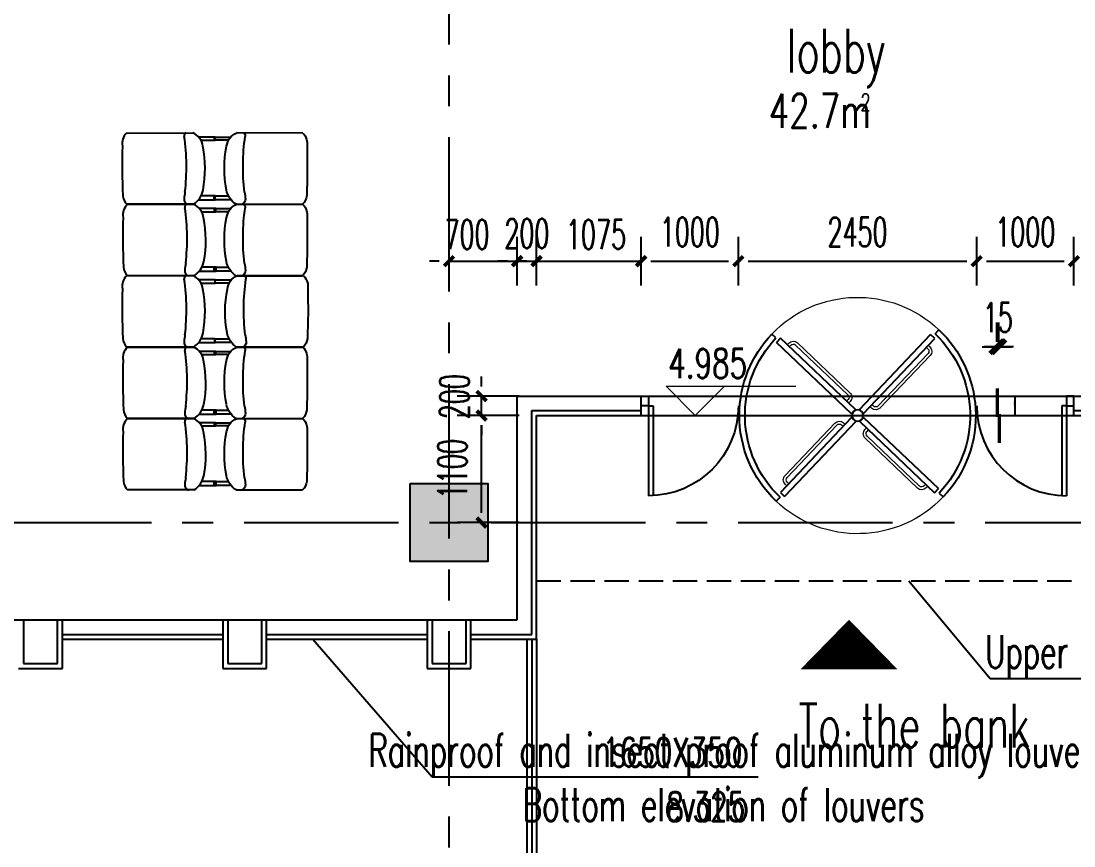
# Model space of a CAD drawing. Extents: x 824790 to 994147, y 4290613 to 4374713.
# Drawn here: x 872710 to 883535, y 4318671 to 4327150 of the extents above; entities that cross this region are included whole.
import ezdxf
from ezdxf.enums import TextEntityAlignment as Align

# ---------------------------------------------------------------- set-up
doc = ezdxf.new("R2010")
doc.units = 0
doc.header["$LTSCALE"] = 1000
doc.header["$MEASUREMENT"] = 0
for name, pattern in [('ACAD_ISO08W100', [36, 24, -3, 6, -3]), ('CENTER', [50.8, 31.75, -6.35, 6.35, -6.35]), ('DASH', [0.35, 0.25, -0.1]), ('DASHED', [0.75, 0.5, -0.25]), ('DOTE', [2.42, 2, -0.2, 0.02, -0.2])]:
    doc.linetypes.add(name, pattern=pattern)
doc.layers.get('0').update_dxf_attribs({"color": 255, "linetype": 'CONTINUOUS'})
for name, color, linetype in [('A-AREA-TEXT', 6, 'CONTINUOUS'), ('A-DIM', 201, 'CONTINUOUS'), ('A-DOTE', 8, 'ACAD_ISO08W100'), ('A-FIN-GRAN', 34, 'CONTINUOUS'), ('A-FUR', 251, 'CONTINUOUS'), ('A-LINE', 254, 'CONTINUOUS'), ('A-NOTE', 150, 'CONTINUOUS'), ('A-TEXT-CN', 31, 'CONTINUOUS'), ('A-WINDOW', 4, 'CONTINUOUS'), ('DIM_ELEV', 3, 'CONTINUOUS'), ('DOTE', 17, 'DOTE'), ('fa-1', 163, 'CONTINUOUS'), ('HATCH-F252', 252, 'CONTINUOUS'), ('PUB_TEXT', 7, 'CONTINUOUS'), ('RB', 7, 'CONTINUOUS'), ('roof', 4, 'CONTINUOUS'), ('S-COLUMN', 1, 'CONTINUOUS'), ('WINDOW', 4, 'CONTINUOUS'), ('交通流线', 40, 'DASHED'), ('柱子', 9, 'CONTINUOUS')]:
    doc.layers.add(name, color=color, linetype=linetype)
doc.layers.add('A_LEVEL', color=135, linetype='CONTINUOUS', lineweight=0)
doc.styles.add('_HZTXT', font='tjromans.shx', dxfattribs={"width": 0.7, "bigfont": 'tjhztxt.shx'})
doc.styles.add('_TCH_DIM', font='SIMPLEX', dxfattribs={"bigfont": 'GBCBIG'})
doc.styles.add('DIM_FONT', font='SIMPLEX.shx', dxfattribs={"width": 0.6, "bigfont": 'GBCBIG.shx'})
doc.styles.add('MEN', font='tjromans.shx', dxfattribs={"width": 0.7, "bigfont": 'tjhztxt.shx'})
doc.styles.add('TONGJI-FONT', font='simplex.shx')
doc.dimstyles.new('DIMN', dxfattribs={"dimtxt": 300, "dimasz": 100, "dimexe": 250, "dimexo": 300, "dimgap": 150, "dimtad": 1, "dimdec": 0, "dimtxsty": 'DIM_FONT', "dimblk": 'h-_ArchTick', "dimcen": 2.5, "dimclrt": 7, "dimazin": 2, "dimtfac": 1, "dimtdec": 0, "dimtix": 1, "dimtmove": 2, "dimatfit": 3, "dimarcsym": 0})
doc.dimstyles.new('NORMAL', dxfattribs={"dimtxt": 300, "dimasz": 1, "dimexe": 250, "dimexo": 300, "dimgap": 150, "dimtad": 1, "dimdec": 0, "dimtxsty": 'DIM_FONT', "dimblk": '_DIMX', "dimblk1": '_DIMX', "dimblk2": '_DIMX', "dimsah": 1, "dimcen": 1, "dimclrd": 256, "dimclre": 256, "dimclrt": 7, "dimazin": 3, "dimtfac": 1, "dimtdec": 0, "dimtix": 1, "dimtmove": 2, "dimatfit": 3, "dimldrblk": '_DIMX', "dimarcsym": 0})

# ---------------------------------------------------------------- blocks, each defined once
blk = doc.blocks.new('h-wrt')
at = {"layer": 'A-DOTE', "linetype": 'CENTER', "ltscale": 0.05}
for p, q in [((-2563528.9, -1784214.6), (-2563528.9, -1744636.2)), ((-2603736, -1776429), (-2535091.1, -1776429))]:
    blk.add_line(p, q, dxfattribs=at)
blk = doc.blocks.new('h-srgr')
at = {"layer": 'A-LINE', "color": 1}
blk.add_line((576511, 4320795), (576511, 4295286), dxfattribs=at)
at = {"layer": 'fa-1'}
for p, q in [((576561, 4320795), (576561, 4295310)), ((576611, 4320795), (576611, 4295333))]:
    blk.add_line(p, q, dxfattribs=at)
blk = doc.blocks.new('h-fewfwef')
at = {"layer": 'A-FUR'}
for p, q in [((-3088873, -1341988), (-3088873, -1342323)), ((-3088808, -1341988), (-3088873, -1341988)), ((-3088808, -1342279), (-3088808, -1341988)), ((-3087665, -1341983), (-3087665, -1342276)), ((-3087585, -1341983), (-3087665, -1341983)), ((-3087585, -1342328), (-3087585, -1341983)), ((-3088957, -1343809), (-3088962, -1342448)), ((-3087491, -1342433), (-3087491, -1343803))]:
    blk.add_line(p, q, dxfattribs=at)
for centre, radius, start, end in [((-3088647, -1342579), 341, 96.2795, 157.4325), ((-3088222, -1344490), 2297, 79.0014, 101.6279), ((-3087869, -1342676), 449, 32.7536, 79.0014), ((-3088899, -1342540), 82.4, 214.7087, 278.0538), ((-3088258, -1347073), 4496, 83.4336, 98.0538), ((-3087515, -1341501), 1129, 258.3164, 265.4315), ((-3087596, -1342509), 118, 265.4315, 338.5532), ((-3088740, -1343588), 310, 225.6627, 279.4043), ((-3087698, -1343596), 292, 275.5476, 314.9855), ((-3088277, -1328839), 15060, 268.4306, 272.3125)]:
    blk.add_arc(centre, radius, start, end, dxfattribs=at)
blk = doc.blocks.new('h-$DorLib2D$00000023')
for p, q in [((-0.3367, 0.3367), (-0.3536, 0.3536)), ((-0.3409, 0.3409), (-0.3536, 0.3536)), ((-0.3347, 0.3178), (-0.3178, 0.3347)), ((-0.0253, 0.0084), (-0.3347, 0.3178)), ((-0.0084, 0.0253), (-0.3178, 0.3347)), ((-0.0084, 0.0253), (-0.3178, 0.3347)), ((0.0084, 0.0253), (0.3178, 0.3347)), ((0.0253, 0.0084), (0.3347, 0.3178)), ((0.0253, 0.0084), (0.3347, 0.3178)), ((0.3178, 0.3347), (0.3347, 0.3178)), ((0.3367, 0.3367), (0.3536, 0.3536)), ((-0.0084, 0.0253), (-0.0253, 0.0084)), ((0.0253, 0.0084), (0.0084, 0.0253)), ((-0.0253, -0.0084), (-0.3347, -0.3178)), ((-0.0253, -0.0084), (-0.3347, -0.3178)), ((-0.0084, -0.0253), (-0.3178, -0.3347)), ((-0.0253, -0.0084), (-0.0084, -0.0253)), ((0.0084, -0.0253), (0.0253, -0.0084)), ((0.0084, -0.0253), (0.3178, -0.3347)), ((0.0084, -0.0253), (0.3178, -0.3347)), ((0.0253, -0.0084), (0.3347, -0.3178)), ((-0.3367, -0.3367), (-0.3536, -0.3536)), ((-0.3178, -0.3347), (-0.3347, -0.3178)), ((0.3347, -0.3178), (0.3178, -0.3347)), ((0.3367, -0.3367), (0.3536, -0.3536))]:
    blk.add_line(p, q)
at = {"lineweight": 13}
for p, q in [((0.0299, 0.0972), (0.2459, 0.3132)), ((0.2829, 0.3132), (0.2896, 0.3065)), ((-0.3132, 0.2829), (-0.3065, 0.2896)), ((-0.3048, 0.2745), (-0.2981, 0.2812)), ((0.0383, 0.0888), (0.2543, 0.3048)), ((0.2745, 0.3048), (0.2812, 0.2981)), ((-0.0972, 0.0299), (-0.3132, 0.2459)), ((-0.0888, 0.0383), (-0.3048, 0.2543)), ((-0.0686, 0.0383), (-0.0619, 0.045)), ((0.0299, 0.0602), (0.0366, 0.0534)), ((0.0383, 0.0686), (0.045, 0.0619)), ((-0.0602, 0.0299), (-0.0534, 0.0366)), ((0.0602, -0.0299), (0.0534, -0.0366)), ((0.0686, -0.0383), (0.0619, -0.045)), ((0.0888, -0.0383), (0.3048, -0.2543)), ((0.0972, -0.0299), (0.3132, -0.2459)), ((-0.0383, -0.0888), (-0.2543, -0.3048)), ((-0.0383, -0.0686), (-0.045, -0.0619)), ((-0.0299, -0.0602), (-0.0366, -0.0534)), ((-0.0299, -0.0972), (-0.2459, -0.3132)), ((-0.2829, -0.3132), (-0.2896, -0.3065)), ((-0.2745, -0.3048), (-0.2812, -0.2981)), ((0.3048, -0.2745), (0.2981, -0.2812)), ((0.3132, -0.2829), (0.3065, -0.2896))]:
    blk.add_line(p, q, dxfattribs=at)
blk.add_circle((0, 0), 0.0238)
for centre, radius, start, end in [((0, 0), 0.5, 45, 135), ((0.2644, 0.2947), 0.0262, 45, 135), ((-0.2947, 0.2644), 0.0262, 135, 225), ((-0.2947, 0.2644), 0.0143, 135, 225), ((0.2644, 0.2947), 0.0143, 45, 135), ((0.0484, 0.0787), 0.0262, 135, 225), ((0.0484, 0.0787), 0.0143, 135, 225), ((-0.0787, 0.0484), 0.0262, 225, 315), ((-0.0787, 0.0484), 0.0143, 225, 315), ((0.0787, -0.0484), 0.0262, 45, 135), ((0.0787, -0.0484), 0.0143, 45, 135), ((-0.0484, -0.0787), 0.0143, 315, 45), ((-0.0484, -0.0787), 0.0262, 315, 45), ((0.2947, -0.2644), 0.0143, 315, 45), ((0.2947, -0.2644), 0.0262, 315, 45), ((-0.2644, -0.2947), 0.0143, 225, 315), ((0, 0), 0.5, 225, 315), ((-0.2644, -0.2947), 0.0262, 225, 315)]:
    blk.add_arc(centre, radius, start, end, dxfattribs=at)
for radius, start, end in [(0.5, 135, 181.9102), (0.4762, 135, 225), (0.4762, 315, 45), (0.5, 358.0898, 45), (0.5, 181.9102, 225), (0.5, 315, 358.0898)]:
    blk.add_arc((0, 0), radius, start, end)
blk = doc.blocks.new('h-D10')
for p, q in [((75, 0), (75, 925)), ((125, 0), (125, 923.64766)), ((75, 0), (125, 0))]:
    blk.add_line(p, q)
blk.add_lwpolyline([(75, 0), (0, 0), (0, -100), (75, -100)], close=True)
blk.add_arc((75, 0), 925, 0, 90)
blk = doc.blocks.new('h-2层裙房幕墙')
at = {"layer": 'A-FIN-GRAN'}
for p, q in [((771336, 4008735), (771336, 4008285)), ((771686, 4008285), (771686, 4008735)), ((771736, 4008235), (771736, 4008735)), ((773386, 4008735), (773386, 4008235)), ((773436, 4008735), (773436, 4008285)), ((773786, 4008285), (773786, 4008735)), ((773836, 4008235), (773836, 4008735)), ((775486, 4008735), (775486, 4008235)), ((775536, 4008735), (775536, 4008285)), ((775886, 4008285), (775886, 4008735)), ((775936, 4008235), (775936, 4008735)), ((771336, 4008285), (771686, 4008285)), ((773436, 4008285), (773786, 4008285)), ((775536, 4008285), (775886, 4008285)), ((771286, 4008235), (771736, 4008235)), ((773386, 4008235), (773836, 4008235)), ((775486, 4008235), (775936, 4008235))]:
    blk.add_line(p, q, dxfattribs=at)
at = {"layer": 'A-LINE'}
for p, q in [((777686, 4011035), (782136, 4011035)), ((777686, 4010835), (782136, 4010835))]:
    blk.add_line(p, q, dxfattribs=at)
at = {"layer": 'roof'}
for p, q in [((777686, 4010835), (777686, 4011035)), ((782136, 4010835), (782136, 4011035))]:
    blk.add_line(p, q, dxfattribs=at)
at = {"layer": 'WINDOW'}
for p, q in [((776411, 4008735), (776411, 4011035)), ((776411, 4011035), (777686, 4011035)), ((782136, 4011035), (783411, 4011035)), ((776561, 4008585), (776561, 4010885)), ((776561, 4010885), (777686, 4010885)), ((782136, 4010885), (783261, 4010885)), ((776611, 4008535), (776611, 4010835)), ((776611, 4010835), (777686, 4010835)), ((782136, 4010835), (783211, 4010835)), ((740236, 4008735), (776411, 4008735)), ((771736, 4008735), (773386, 4008735)), ((773836, 4008735), (775486, 4008735)), ((771736, 4008585), (773386, 4008585)), ((771736, 4008535), (773386, 4008535)), ((773836, 4008585), (775486, 4008585)), ((773836, 4008535), (775486, 4008535)), ((775936, 4008585), (776561, 4008585)), ((775936, 4008535), (776611, 4008535))]:
    blk.add_line(p, q, dxfattribs=at)
at = {"layer": 'A-WINDOW', "color": 4, "xscale": -2429.99999999923, "yscale": 2429.999999999999, "zscale": -2429.99999999923, "rotation": 181.4539871825015}
blk.add_blockref('h-$DorLib2D$00000023', (779911, 4010835), dxfattribs=at)
at = {"layer": 'A-WINDOW', "xscale": -1, "rotation": 180}
blk.add_blockref('h-D10', (777686, 4010935), dxfattribs=at)
at = {"layer": 'A-WINDOW', "rotation": 180}
blk.add_blockref('h-D10', (782136, 4010935), dxfattribs=at)
blk = doc.blocks.new('h-qwwe')
at = {"layer": 'HATCH-F252'}
blk.add_hatch(color=256, dxfattribs=at).paths.add_polyline_path([(-400, 400), (400, 400), (400, -400), (-400, -400)])
at = {"layer": 'S-COLUMN', "color": 1}
blk.add_lwpolyline([(-400, 400), (400, 400), (400, -400), (-400, -400)], close=True, dxfattribs=at)
blk = doc.blocks.new('h-800zhu')
at = {"layer": '柱子'}
blk.add_blockref('h-qwwe', (-2563529, -1412331), dxfattribs=at)
blk = doc.blocks.new('_DIMX')
blk.add_line((-150, 0), (150, 0))
at = {"const_width": 50}
blk.add_lwpolyline([(-70, -70), (70, 70)], dxfattribs=at)
blk = doc.blocks.new('*D93')
at = {"layer": 'A-DIM', "lineweight": -2, "transparency": 16777216}
for p, q in [((882742, 4323852), (882742, 4324053)), ((882762, 4323832), (882762, 4324053)), ((882741, 4323803), (882740, 4323803)), ((882742, 4323803), (882762, 4323803)), ((882763, 4323803), (882764, 4323803))]:
    blk.add_line(p, q, dxfattribs=at)
blk.add_blockref('_DIMX', (882742, 4323803), dxfattribs=at)
at = {"layer": 'A-DIM', "lineweight": -2, "transparency": 16777216, "rotation": 180}
blk.add_blockref('_DIMX', (882762, 4323803), dxfattribs=at)
at = {"layer": 'A-DIM', "color": 7, "transparency": 16777216, "insert": (882752, 4324103), "char_height": 300, "attachment_point": 5, "style": 'DIM_FONT'}
blk.add_mtext('\\A1;15', dxfattribs=at)
blk = doc.blocks.new('h-_ArchTick')
at = {"color": 0, "linetype": 'ByBlock', "const_width": 0.4}
blk.add_lwpolyline([(-0.5, -0.5), (0.5, 0.5)], dxfattribs=at)
blk = doc.blocks.new('*D118')
at = {"layer": 'A-DIM', "color": 0, "lineweight": -2, "transparency": 16777216}
for p, q in [((877445, 4323395), (877445, 4323495)), ((877831, 4323295), (877195, 4323295)), ((877445, 4323095), (877445, 4323295)), ((877831, 4323095), (877195, 4323095)), ((877445, 4322995), (877445, 4322895))]:
    blk.add_line(p, q, dxfattribs=at)
at = {"layer": 'A-DIM', "color": 0, "lineweight": -2, "transparency": 16777216, "xscale": 100, "yscale": 100, "zscale": 100}
for p, rotation in [((877445, 4323295), 270), ((877445, 4323095), 90)]:
    blk.add_blockref('h-_ArchTick', p, dxfattribs=dict(at, rotation=rotation))
at = {"layer": 'A-DIM', "color": 7, "transparency": 16777216, "insert": (877166, 4323289), "char_height": 300, "attachment_point": 5, "rotation": 90, "style": 'DIM_FONT'}
blk.add_mtext('\\A1;200', dxfattribs=at)
blk = doc.blocks.new('*D119')
at = {"layer": 'A-DIM', "color": 0, "lineweight": -2, "transparency": 16777216}
for p, q in [((877831, 4323095), (877195, 4323095)), ((877445, 4322095), (877445, 4322995)), ((877831, 4321995), (877195, 4321995))]:
    blk.add_line(p, q, dxfattribs=at)
at = {"layer": 'A-DIM', "color": 0, "lineweight": -2, "transparency": 16777216, "xscale": 100, "yscale": 100, "zscale": 100}
for p, rotation in [((877445, 4323095), 90), ((877445, 4321995), 270)]:
    blk.add_blockref('h-_ArchTick', p, dxfattribs=dict(at, rotation=rotation))
at = {"layer": 'A-DIM', "color": 7, "transparency": 16777216, "insert": (877145, 4322545), "char_height": 300, "attachment_point": 5, "rotation": 90, "style": 'DIM_FONT'}
blk.add_mtext('\\A1;1100', dxfattribs=at)
blk = doc.blocks.new('*D120')
at = {"layer": 'A-DIM', "color": 0, "lineweight": -2, "transparency": 16777216}
for p, q in [((877110, 4324432), (877110, 4324932)), ((877810, 4324432), (877810, 4324932)), ((877010, 4324682), (876910, 4324682)), ((877110, 4324682), (877810, 4324682)), ((877910, 4324682), (878010, 4324682))]:
    blk.add_line(p, q, dxfattribs=at)
at = {"layer": 'A-DIM', "color": 0, "lineweight": -2, "transparency": 16777216, "xscale": 100, "yscale": 100, "zscale": 100}
blk.add_blockref('h-_ArchTick', (877110, 4324682), dxfattribs=at)
at = {"layer": 'A-DIM', "color": 0, "lineweight": -2, "transparency": 16777216, "xscale": 100, "yscale": 100, "zscale": 100, "rotation": 180}
blk.add_blockref('h-_ArchTick', (877810, 4324682), dxfattribs=at)
at = {"layer": 'A-DIM', "color": 7, "transparency": 16777216, "insert": (877295, 4324957), "char_height": 300, "attachment_point": 5, "style": 'DIM_FONT'}
blk.add_mtext('\\A1;700', dxfattribs=at)
blk = doc.blocks.new('*D121')
at = {"layer": 'A-DIM', "color": 0, "lineweight": -2, "transparency": 16777216}
for p, q in [((877810, 4324432), (877810, 4324932)), ((878010, 4324432), (878010, 4324932)), ((877710, 4324682), (877610, 4324682)), ((877810, 4324682), (878010, 4324682)), ((878110, 4324682), (878210, 4324682))]:
    blk.add_line(p, q, dxfattribs=at)
at = {"layer": 'A-DIM', "color": 0, "lineweight": -2, "transparency": 16777216, "xscale": 100, "yscale": 100, "zscale": 100}
blk.add_blockref('h-_ArchTick', (877810, 4324682), dxfattribs=at)
at = {"layer": 'A-DIM', "color": 0, "lineweight": -2, "transparency": 16777216, "xscale": 100, "yscale": 100, "zscale": 100, "rotation": 180}
blk.add_blockref('h-_ArchTick', (878010, 4324682), dxfattribs=at)
at = {"layer": 'A-DIM', "color": 7, "transparency": 16777216, "insert": (877910, 4324966), "char_height": 300, "attachment_point": 5, "style": 'DIM_FONT'}
blk.add_mtext('\\A1;200', dxfattribs=at)
blk = doc.blocks.new('*D122')
at = {"layer": 'A-DIM', "color": 0, "lineweight": -2, "transparency": 16777216}
for p, q in [((878010, 4324432), (878010, 4324932)), ((879085, 4324432), (879085, 4324932)), ((877910, 4324682), (877810, 4324682)), ((878010, 4324682), (879085, 4324682)), ((879185, 4324682), (879285, 4324682))]:
    blk.add_line(p, q, dxfattribs=at)
at = {"layer": 'A-DIM', "color": 0, "lineweight": -2, "transparency": 16777216, "xscale": 100, "yscale": 100, "zscale": 100}
blk.add_blockref('h-_ArchTick', (878010, 4324682), dxfattribs=at)
at = {"layer": 'A-DIM', "color": 0, "lineweight": -2, "transparency": 16777216, "xscale": 100, "yscale": 100, "zscale": 100, "rotation": 180}
blk.add_blockref('h-_ArchTick', (879085, 4324682), dxfattribs=at)
at = {"layer": 'A-DIM', "color": 7, "transparency": 16777216, "insert": (878621, 4324957), "char_height": 300, "attachment_point": 5, "style": 'DIM_FONT'}
blk.add_mtext('\\A1;1075', dxfattribs=at)
blk = doc.blocks.new('*D123')
at = {"layer": 'A-DIM', "color": 0, "lineweight": -2, "transparency": 16777216}
for p, q in [((879085, 4324432), (879085, 4324932)), ((880085, 4324432), (880085, 4324932)), ((879185, 4324682), (879985, 4324682))]:
    blk.add_line(p, q, dxfattribs=at)
at = {"layer": 'A-DIM', "color": 0, "lineweight": -2, "transparency": 16777216, "xscale": 100, "yscale": 100, "zscale": 100, "rotation": 180}
blk.add_blockref('h-_ArchTick', (879085, 4324682), dxfattribs=at)
at = {"layer": 'A-DIM', "color": 0, "lineweight": -2, "transparency": 16777216, "xscale": 100, "yscale": 100, "zscale": 100}
blk.add_blockref('h-_ArchTick', (880085, 4324682), dxfattribs=at)
at = {"layer": 'A-DIM', "color": 7, "transparency": 16777216, "insert": (879585, 4324982), "char_height": 300, "attachment_point": 5, "style": 'DIM_FONT'}
blk.add_mtext('\\A1;1000', dxfattribs=at)
blk = doc.blocks.new('*D124')
at = {"layer": 'A-DIM', "color": 0, "lineweight": -2, "transparency": 16777216}
for p, q in [((880085, 4324432), (880085, 4324932)), ((882535, 4324432), (882535, 4324932)), ((880185, 4324682), (882435, 4324682))]:
    blk.add_line(p, q, dxfattribs=at)
at = {"layer": 'A-DIM', "color": 0, "lineweight": -2, "transparency": 16777216, "xscale": 100, "yscale": 100, "zscale": 100, "rotation": 180}
blk.add_blockref('h-_ArchTick', (880085, 4324682), dxfattribs=at)
at = {"layer": 'A-DIM', "color": 0, "lineweight": -2, "transparency": 16777216, "xscale": 100, "yscale": 100, "zscale": 100}
blk.add_blockref('h-_ArchTick', (882535, 4324682), dxfattribs=at)
at = {"layer": 'A-DIM', "color": 7, "transparency": 16777216, "insert": (881310, 4324982), "char_height": 300, "attachment_point": 5, "style": 'DIM_FONT'}
blk.add_mtext('\\A1;2450', dxfattribs=at)
blk = doc.blocks.new('*D125')
at = {"layer": 'A-DIM', "color": 0, "lineweight": -2, "transparency": 16777216}
for p, q in [((882535, 4324432), (882535, 4324932)), ((883535, 4324432), (883535, 4324932)), ((882635, 4324682), (883435, 4324682))]:
    blk.add_line(p, q, dxfattribs=at)
at = {"layer": 'A-DIM', "color": 0, "lineweight": -2, "transparency": 16777216, "xscale": 100, "yscale": 100, "zscale": 100, "rotation": 180}
blk.add_blockref('h-_ArchTick', (882535, 4324682), dxfattribs=at)
at = {"layer": 'A-DIM', "color": 0, "lineweight": -2, "transparency": 16777216, "xscale": 100, "yscale": 100, "zscale": 100}
blk.add_blockref('h-_ArchTick', (883535, 4324682), dxfattribs=at)
at = {"layer": 'A-DIM', "color": 7, "transparency": 16777216, "insert": (883035, 4324982), "char_height": 300, "attachment_point": 5, "style": 'DIM_FONT'}
blk.add_mtext('\\A1;1000', dxfattribs=at)

msp = doc.modelspace()

# ---------------------------------------------------------------- hatches: boundary and pattern name
at = {"layer": 'DIM_ELEV'}
msp.add_hatch(color=256, dxfattribs=at).paths.add_polyline_path([(882927.9, 4323095.4), (882927.9, 4323245.4), (882907.9, 4323245.4)])

# ---------------------------------------------------------------- linework, layer by layer
at = {"layer": 'A-LINE', "linetype": 'DASH'}
msp.add_line((878009.9, 4321395.4), (884609.9, 4321395.4), dxfattribs=at)
at = {"layer": 'A-NOTE'}
for p, q in [((881836.7, 4321395.4), (882673.5, 4320393.4)), ((875711.4, 4320795.4), (876937.6, 4319380.4)), ((882673.5, 4320393.4), (884594.9, 4320393.4)), ((876937.6, 4319380.4), (880289.2, 4319380.4))]:
    msp.add_line(p, q, dxfattribs=at)
at = {"layer": 'A_LEVEL'}
msp.add_lwpolyline([(879941.8, 4323395.4), (879641.8, 4323095.4), (879341.8, 4323395.4), (880675.5, 4323395.4)], dxfattribs=at)
at = {"layer": 'DIM_ELEV', "const_width": 32}
msp.add_lwpolyline([(882767.8, 4322813.6), (882767.8, 4323095.4), (882747.8, 4323095.4), (882747.8, 4323375.9)], dxfattribs=at)
at = {"layer": 'DIM_ELEV'}
msp.add_lwpolyline([(882927.9, 4323295.4), (882927.9, 4323095.4)], dxfattribs=at)
at = {"layer": 'RB'}
msp.add_lwpolyline([(881222, 4320484.9, 1000, 0, 0), (881222, 4320996, 0, 0, 0)], format="xyseb", dxfattribs=at)

# ---------------------------------------------------------------- block references
at = {"layer": 'A-FUR', "yscale": 0.5, "zscale": 0.5}
for p, xscale, rotation in [((1545698.6, 2781520.9), 0.5, 270), ((203703.4, 2781520.9), -0.5, 90), ((1545706, 2780786.8), 0.5, 270), ((203703.4, 2780786.8), -0.5, 90), ((1545698.6, 2780052.6), 0.5, 270), ((203710.9, 2780052.6), -0.5, 90), ((1545706, 2779318.4), 0.5, 270), ((203703.4, 2779318.4), -0.5, 90), ((1545706, 2778584.3), 0.5, 270), ((203703.4, 2778584.3), -0.5, 90)]:
    msp.add_blockref('h-fewfwef', p, dxfattribs=dict(at, xscale=xscale, rotation=rotation))
at = {"layer": 'A-WINDOW'}
msp.add_blockref('h-2层裙房幕墙', (101399, 312260.4), dxfattribs=at)
at = {"layer": 'DOTE'}
msp.add_blockref('h-wrt', (3440638.8, 6098424.3), dxfattribs=at)
at = {"layer": 'S-COLUMN'}
msp.add_blockref('h-800zhu', (3440638.8, 5734326.8), dxfattribs=at)
at = {"layer": '交通流线'}
msp.add_blockref('h-srgr', (301399, 0), dxfattribs=at)

# ---------------------------------------------------------------- texts
at = {"layer": 'A-AREA-TEXT', "style": '_HZTXT', "width": 0.7}
for s, height, p in [('42.7m', 350, (880397.6, 4326053.3)), ('2', 175, (881340, 4326228.3))]:
    msp.add_text(s, height=height, dxfattribs=at).set_placement(p)
at = {"layer": 'A-TEXT-CN', "style": 'TONGJI-FONT', "width": 0.65}
for s, p in [('lobby', (880582.2, 4326621.8)), ('To the bank', (880703, 4319681.9))]:
    msp.add_text(s, height=450, dxfattribs=at).set_placement(p)
at = {"layer": 'A_LEVEL', "style": 'MEN', "width": 0.7}
msp.add_attdef('4.985', text='1', height=300, dxfattribs=at).set_placement((880174.6, 4323480.5, -0.3), align=Align.RIGHT)
at = {"layer": 'PUB_TEXT'}
for s, height, style, width, p in [('Upper building projection line', 337.589, 'TONGJI-FONT', 0.65, (882623, 4320498.4)), ('Rainproof and insect proof aluminum alloy louvers', 337.589, 'TONGJI-FONT', 0.65, (876282.5, 4319485.4)), ('1650X350', 297.5, '_TCH_DIM', 0.705882, (878684.2, 4319485.4)), ('Bottom elevation of louvers', 337.589, 'TONGJI-FONT', 0.65, (877869.7, 4318925.4)), ('8.325', 297.5, '_TCH_DIM', 0.705882, (879344.2, 4318925.4))]:
    msp.add_text(s, height=height, dxfattribs=dict(at, style=style, width=width)).set_placement(p)

# ---------------------------------------------------------------- dimensions: what is measured, and where the dimension line sits
at = {"layer": 'A-DIM'}
for base, p1, p2, angle, picture, middle in [((877809.9, 4324682.4), (877109.9, 4324132.4), (877809.9, 4324132.4), 0, '*D120', (877294.8, 4324957.4)), ((878009.9, 4324682.4), (877809.9, 4324132.4), (878009.9, 4324132.4), 0, '*D121', (877909.9, 4324965.9)), ((879084.9, 4324682.4), (878009.9, 4324132.4), (879084.9, 4324132.4), 0, '*D122', (878621.3, 4324957.4)), ((877445.4, 4323295.4), (878131.2, 4323095.4), (878131.2, 4323295.4), 90, '*D118', (877165.7, 4323289.1))]:
    dim = msp.add_linear_dim(base=base, p1=p1, p2=p2, angle=angle, dimstyle='DIMN', dxfattribs=at)
    dim.commit()
    dim.dimension.update_dxf_attribs({"geometry": picture, "text_midpoint": middle, "dimtype": 129})
for p1, p2, distance, picture, middle in [((879084.9, 4324132.4), (880084.9, 4324132.4), 550, '*D123', (879584.9, 4324982.4)), ((880084.9, 4324132.4), (882534.9, 4324132.4), 550, '*D124', (881309.9, 4324982.4)), ((882534.9, 4324132.4), (883534.9, 4324132.4), 550, '*D125', (883034.9, 4324982.4)), ((878131.2, 4321995.4), (878131.2, 4323095.4), 685.7, '*D119', (877145.4, 4322545.4))]:
    dim = msp.add_aligned_dim(p1=p1, p2=p2, distance=distance, dimstyle='DIMN', dxfattribs=at)
    dim.commit()
    dim.dimension.update_dxf_attribs({"geometry": picture, "text_midpoint": middle})
dim = msp.add_linear_dim(base=(882762.4, 4323802.9), p1=(882742.4, 4323552.1), p2=(882762.4, 4323532.2), angle=180, text='15', dimstyle='NORMAL', dxfattribs=at)
dim.commit()
dim.dimension.update_dxf_attribs({"geometry": '*D93', "text_midpoint": (882752.4, 4324102.9)})

doc.saveas('drawing.dxf')
